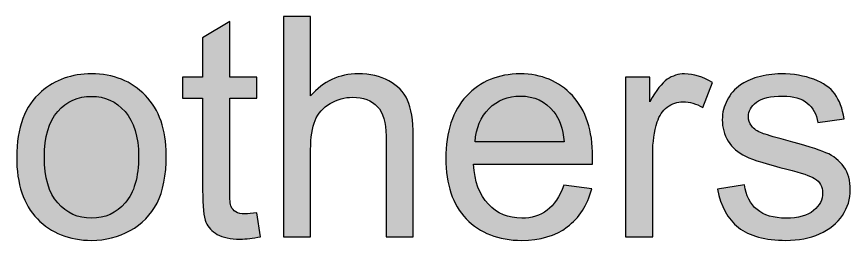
# Model space of a CAD drawing. Header units: inches. Extents: x -12.6 to 12.6, y -17.1 to 17.1.
# Drawn here: x 8.066 to 12.607, y -10.749 to -9.531 of the extents above; entities that cross this region are included whole.
import ezdxf

# ---------------------------------------------------------------- set-up
doc = ezdxf.new("R2010")
doc.units = ezdxf.units.IN
doc.header["$MEASUREMENT"] = 0
doc.layers.add('Layer 1', color=7, linetype='Continuous')

msp = doc.modelspace()

# ---------------------------------------------------------------- hatches: boundary and pattern name
at = {"layer": 'Layer 1', "true_color": 0x000000}
h = msp.add_hatch(color=18, dxfattribs=at)
edge = h.paths.add_edge_path()
edge.add_spline(control_points=[(9.5199, -10.7308), (9.5199, -10.7308), (9.5199, -9.5306), (9.5199, -9.5306), (9.5199, -9.5306), (9.6674, -9.5306), (9.6674, -9.5306), (9.6674, -9.5306), (9.6674, -9.9625), (9.6674, -9.9625), (9.7358, -9.8823), (9.8222, -9.8424), (9.9266, -9.8424), (9.9906, -9.8424), (10.0462, -9.855), (10.0937, -9.8804), (10.1409, -9.9058), (10.1747, -9.9407), (10.1951, -9.9854), (10.2155, -10.0301), (10.2256, -10.0952), (10.2256, -10.1802), (10.2256, -10.1802), (10.2256, -10.7308), (10.2256, -10.7308), (10.2256, -10.7308), (10.0781, -10.7308), (10.0781, -10.7308), (10.0781, -10.7308), (10.0781, -10.1807), (10.0781, -10.1807), (10.0781, -10.1073), (10.0621, -10.0536), (10.0306, -10.0201), (9.9987, -9.9866), (9.954, -9.9698), (9.8959, -9.9698), (9.8526, -9.9698), (9.8118, -9.981), (9.7735, -10.0036), (9.7353, -10.0262), (9.7082, -10.057), (9.6917, -10.0958), (9.6755, -10.1344), (9.6674, -10.1877), (9.6674, -10.2559), (9.6674, -10.2559), (9.6674, -10.7308), (9.6674, -10.7308), (9.6674, -10.7308), (9.5199, -10.7308), (9.5199, -10.7308)], knot_values=[0, 0, 0, 0, 0.058824, 0.058824, 0.058824, 0.117647, 0.117647, 0.117647, 0.176471, 0.176471, 0.176471, 0.235294, 0.235294, 0.235294, 0.294118, 0.294118, 0.294118, 0.352941, 0.352941, 0.352941, 0.411765, 0.411765, 0.411765, 0.470588, 0.470588, 0.470588, 0.529412, 0.529412, 0.529412, 0.588235, 0.588235, 0.588235, 0.647059, 0.647059, 0.647059, 0.705882, 0.705882, 0.705882, 0.764706, 0.764706, 0.764706, 0.823529, 0.823529, 0.823529, 0.882353, 0.882353, 0.882353, 0.941176, 0.941176, 0.941176, 1, 1, 1, 1], degree=3, periodic=1)
h = msp.add_hatch(color=18, dxfattribs=at)
edge = h.paths.add_edge_path()
edge.add_spline(control_points=[(9.3743, -10.5993), (9.3743, -10.5993), (9.3944, -10.7294), (9.3944, -10.7294), (9.3531, -10.7381), (9.3159, -10.7426), (9.2835, -10.7426), (9.2301, -10.7426), (9.1888, -10.7342), (9.1592, -10.7172), (9.1298, -10.7001), (9.1092, -10.678), (9.0971, -10.6504), (9.0851, -10.6227), (9.0793, -10.5646), (9.0793, -10.476), (9.0793, -10.476), (9.0793, -9.9748), (9.0793, -9.9748), (9.0793, -9.9748), (8.9703, -9.9748), (8.9703, -9.9748), (8.9703, -9.9748), (8.9703, -9.8608), (8.9703, -9.8608), (8.9703, -9.8608), (9.0793, -9.8608), (9.0793, -9.8608), (9.0793, -9.8608), (9.0793, -9.6457), (9.0793, -9.6457), (9.0793, -9.6457), (9.2268, -9.5571), (9.2268, -9.5571), (9.2268, -9.5571), (9.2268, -9.8608), (9.2268, -9.8608), (9.2268, -9.8608), (9.3743, -9.8608), (9.3743, -9.8608), (9.3743, -9.8608), (9.3743, -9.9748), (9.3743, -9.9748), (9.3743, -9.9748), (9.2268, -9.9748), (9.2268, -9.9748), (9.2268, -9.9748), (9.2268, -10.4844), (9.2268, -10.4844), (9.2268, -10.5266), (9.2293, -10.5537), (9.2346, -10.5657), (9.2396, -10.5777), (9.248, -10.5872), (9.2598, -10.5945), (9.2715, -10.6015), (9.2883, -10.6051), (9.31, -10.6051), (9.3262, -10.6051), (9.3478, -10.6032), (9.3743, -10.5993)], knot_values=[0, 0, 0, 0, 0.05, 0.05, 0.05, 0.1, 0.1, 0.1, 0.15, 0.15, 0.15, 0.2, 0.2, 0.2, 0.25, 0.25, 0.25, 0.3, 0.3, 0.3, 0.35, 0.35, 0.35, 0.4, 0.4, 0.4, 0.45, 0.45, 0.45, 0.5, 0.5, 0.5, 0.55, 0.55, 0.55, 0.6, 0.6, 0.6, 0.65, 0.65, 0.65, 0.7, 0.7, 0.7, 0.75, 0.75, 0.75, 0.8, 0.8, 0.8, 0.85, 0.85, 0.85, 0.9, 0.9, 0.9, 0.95, 0.95, 0.95, 1, 1, 1, 1], degree=3, periodic=1)
h = msp.add_hatch(color=18, dxfattribs=at)
edge = h.paths.add_edge_path()
edge.add_spline(control_points=[(8.0665, -10.2958), (8.0665, -10.1352), (8.1112, -10.0162), (8.2009, -9.9388), (8.2755, -9.8745), (8.3668, -9.8424), (8.4744, -9.8424), (8.5937, -9.8424), (8.6915, -9.8815), (8.7675, -9.9597), (8.8432, -10.0377), (8.8812, -10.1458), (8.8812, -10.2835), (8.8812, -10.3953), (8.8644, -10.483), (8.8309, -10.547), (8.7974, -10.611), (8.7485, -10.6607), (8.6842, -10.6962), (8.6202, -10.7317), (8.5501, -10.7493), (8.4744, -10.7493), (8.3526, -10.7493), (8.2542, -10.7104), (8.1791, -10.6325), (8.1039, -10.5546), (8.0665, -10.4422), (8.0665, -10.2958)], knot_values=[0, 0, 0, 0, 0.111111, 0.111111, 0.111111, 0.222222, 0.222222, 0.222222, 0.333333, 0.333333, 0.333333, 0.444444, 0.444444, 0.444444, 0.555556, 0.555556, 0.555556, 0.666667, 0.666667, 0.666667, 0.777778, 0.777778, 0.777778, 0.888889, 0.888889, 0.888889, 1, 1, 1, 1], degree=3, periodic=1)
h = msp.add_hatch(color=18, dxfattribs=at)
edge = h.paths.add_edge_path()
edge.add_spline(control_points=[(11.0456, -10.4492), (11.0456, -10.4492), (11.1981, -10.4693), (11.1981, -10.4693), (11.1744, -10.5579), (11.13, -10.6269), (11.0651, -10.6758), (11.0003, -10.7247), (10.9176, -10.7493), (10.8168, -10.7493), (10.6899, -10.7493), (10.5894, -10.7102), (10.515, -10.6319), (10.4407, -10.554), (10.4036, -10.4442), (10.4036, -10.3031), (10.4036, -10.1573), (10.441, -10.0438), (10.5162, -9.9634), (10.5913, -9.8826), (10.6888, -9.8424), (10.8087, -9.8424), (10.9246, -9.8424), (11.0193, -9.8818), (11.0928, -9.9609), (11.1663, -10.0399), (11.2032, -10.1511), (11.2032, -10.2944), (11.2032, -10.3031), (11.2029, -10.3162), (11.2023, -10.3336), (11.2023, -10.3336), (10.5544, -10.3336), (10.5544, -10.3336), (10.56, -10.4288), (10.5868, -10.502), (10.6354, -10.5526), (10.6838, -10.6032), (10.7444, -10.6286), (10.8168, -10.6286), (10.8707, -10.6286), (10.9168, -10.6143), (10.9548, -10.5858), (10.9931, -10.5573), (11.0232, -10.5118), (11.0456, -10.4492)], knot_values=[0, 0, 0, 0, 0.066667, 0.066667, 0.066667, 0.133333, 0.133333, 0.133333, 0.2, 0.2, 0.2, 0.266667, 0.266667, 0.266667, 0.333333, 0.333333, 0.333333, 0.4, 0.4, 0.4, 0.466667, 0.466667, 0.466667, 0.533333, 0.533333, 0.533333, 0.6, 0.6, 0.6, 0.666667, 0.666667, 0.666667, 0.733333, 0.733333, 0.733333, 0.8, 0.8, 0.8, 0.866667, 0.866667, 0.866667, 0.933333, 0.933333, 0.933333, 1, 1, 1, 1], degree=3, periodic=1)
h = msp.add_hatch(color=18, dxfattribs=at)
edge = h.paths.add_edge_path()
edge.add_spline(control_points=[(11.3828, -10.7308), (11.3828, -10.7308), (11.3828, -9.8608), (11.3828, -9.8608), (11.3828, -9.8608), (11.5152, -9.8608), (11.5152, -9.8608), (11.5152, -9.8608), (11.5152, -9.9941), (11.5152, -9.9941), (11.549, -9.9324), (11.5803, -9.8916), (11.6091, -9.872), (11.6379, -9.8522), (11.6695, -9.8424), (11.7038, -9.8424), (11.7536, -9.8424), (11.8041, -9.858), (11.8555, -9.8891), (11.8555, -9.8891), (11.803, -10.0251), (11.803, -10.0251), (11.7672, -10.005), (11.7315, -9.9949), (11.6957, -9.9949), (11.6636, -9.9949), (11.6348, -10.0047), (11.6094, -10.024), (11.584, -10.0433), (11.5658, -10.0701), (11.5549, -10.1045), (11.5384, -10.1567), (11.5303, -10.214), (11.5303, -10.2763), (11.5303, -10.2763), (11.5303, -10.7308), (11.5303, -10.7308), (11.5303, -10.7308), (11.3828, -10.7308), (11.3828, -10.7308)], knot_values=[0, 0, 0, 0, 0.076923, 0.076923, 0.076923, 0.153846, 0.153846, 0.153846, 0.230769, 0.230769, 0.230769, 0.307692, 0.307692, 0.307692, 0.384615, 0.384615, 0.384615, 0.461538, 0.461538, 0.461538, 0.538462, 0.538462, 0.538462, 0.615385, 0.615385, 0.615385, 0.692308, 0.692308, 0.692308, 0.769231, 0.769231, 0.769231, 0.846154, 0.846154, 0.846154, 0.923077, 0.923077, 0.923077, 1, 1, 1, 1], degree=3, periodic=1)
h = msp.add_hatch(color=18, dxfattribs=at)
edge = h.paths.add_edge_path()
edge.add_spline(control_points=[(11.884, -10.471), (11.884, -10.471), (12.0299, -10.4475), (12.0299, -10.4475), (12.038, -10.5059), (12.0609, -10.5506), (12.0983, -10.5819), (12.1358, -10.6129), (12.1883, -10.6286), (12.2553, -10.6286), (12.3232, -10.6286), (12.3735, -10.6149), (12.4065, -10.5872), (12.4392, -10.5599), (12.4556, -10.5274), (12.4556, -10.4903), (12.4556, -10.457), (12.4408, -10.4308), (12.4115, -10.4118), (12.3908, -10.3987), (12.3405, -10.3822), (12.2606, -10.3618), (12.1528, -10.3347), (12.0782, -10.3112), (12.0363, -10.2914), (11.9947, -10.2713), (11.9631, -10.2439), (11.9416, -10.2087), (11.9201, -10.1737), (11.9092, -10.1349), (11.9092, -10.0924), (11.9092, -10.0536), (11.9181, -10.0179), (11.9357, -9.9849), (11.9536, -9.9519), (11.9776, -9.9245), (12.0081, -9.9027), (12.031, -9.886), (12.0623, -9.8717), (12.1017, -9.86), (12.1413, -9.8483), (12.1835, -9.8424), (12.2288, -9.8424), (12.297, -9.8424), (12.3567, -9.8522), (12.4082, -9.872), (12.4598, -9.8916), (12.4978, -9.9184), (12.5224, -9.9519), (12.5467, -9.9857), (12.5638, -10.0307), (12.573, -10.0871), (12.573, -10.0871), (12.4288, -10.1073), (12.4288, -10.1073), (12.4224, -10.062), (12.4034, -10.0265), (12.3721, -10.0011), (12.3408, -9.9757), (12.2967, -9.9631), (12.2394, -9.9631), (12.1721, -9.9631), (12.1237, -9.9743), (12.095, -9.9966), (12.0662, -10.019), (12.0517, -10.0452), (12.0517, -10.0751), (12.0517, -10.0941), (12.0575, -10.1114), (12.0695, -10.1268), (12.0816, -10.1425), (12.1003, -10.1556), (12.126, -10.1659), (12.1408, -10.1715), (12.1838, -10.1841), (12.2559, -10.2036), (12.3598, -10.2313), (12.4325, -10.2542), (12.4738, -10.2718), (12.5152, -10.2894), (12.5476, -10.3154), (12.571, -10.3489), (12.5948, -10.3827), (12.6065, -10.4246), (12.6065, -10.4749), (12.6065, -10.5238), (12.5923, -10.5699), (12.5635, -10.6132), (12.5347, -10.6565), (12.4934, -10.6901), (12.4394, -10.7138), (12.3852, -10.7375), (12.3241, -10.7493), (12.2559, -10.7493), (12.143, -10.7493), (12.0567, -10.7258), (11.9975, -10.6792), (11.9382, -10.6322), (11.9005, -10.5629), (11.884, -10.471)], knot_values=[0, 0, 0, 0, 0.030303, 0.030303, 0.030303, 0.060606, 0.060606, 0.060606, 0.090909, 0.090909, 0.090909, 0.121212, 0.121212, 0.121212, 0.151515, 0.151515, 0.151515, 0.181818, 0.181818, 0.181818, 0.212121, 0.212121, 0.212121, 0.242424, 0.242424, 0.242424, 0.272727, 0.272727, 0.272727, 0.30303, 0.30303, 0.30303, 0.333333, 0.333333, 0.333333, 0.363636, 0.363636, 0.363636, 0.393939, 0.393939, 0.393939, 0.424242, 0.424242, 0.424242, 0.454545, 0.454545, 0.454545, 0.484848, 0.484848, 0.484848, 0.515152, 0.515152, 0.515152, 0.545455, 0.545455, 0.545455, 0.575758, 0.575758, 0.575758, 0.606061, 0.606061, 0.606061, 0.636364, 0.636364, 0.636364, 0.666667, 0.666667, 0.666667, 0.69697, 0.69697, 0.69697, 0.727273, 0.727273, 0.727273, 0.757576, 0.757576, 0.757576, 0.787879, 0.787879, 0.787879, 0.818182, 0.818182, 0.818182, 0.848485, 0.848485, 0.848485, 0.878788, 0.878788, 0.878788, 0.909091, 0.909091, 0.909091, 0.939394, 0.939394, 0.939394, 0.969697, 0.969697, 0.969697, 1, 1, 1, 1], degree=3, periodic=1)
h = msp.add_hatch(color=18, dxfattribs=at)
edge = h.paths.add_edge_path()
edge.add_spline(control_points=[(8.2174, -10.2961), (8.2174, -10.4073), (8.2417, -10.4906), (8.2903, -10.5456), (8.3392, -10.6009), (8.4004, -10.6286), (8.4744, -10.6286), (8.5476, -10.6286), (8.6085, -10.6009), (8.6574, -10.5453), (8.706, -10.4897), (8.7303, -10.4051), (8.7303, -10.2914), (8.7303, -10.1841), (8.7057, -10.1028), (8.6568, -10.0477), (8.6079, -9.9924), (8.547, -9.9648), (8.4744, -9.9648), (8.4004, -9.9648), (8.3392, -9.9921), (8.2903, -10.0472), (8.2417, -10.1022), (8.2174, -10.1852), (8.2174, -10.2961)], knot_values=[0, 0, 0, 0, 0.125, 0.125, 0.125, 0.25, 0.25, 0.25, 0.375, 0.375, 0.375, 0.5, 0.5, 0.5, 0.625, 0.625, 0.625, 0.75, 0.75, 0.75, 0.875, 0.875, 0.875, 1, 1, 1, 1], degree=3, periodic=1)
h = msp.add_hatch(color=18, dxfattribs=at)
edge = h.paths.add_edge_path()
edge.add_spline(control_points=[(10.5628, -10.2129), (10.5628, -10.2129), (11.0473, -10.2129), (11.0473, -10.2129), (11.0408, -10.1397), (11.0221, -10.0849), (10.9917, -10.0483), (10.945, -9.9916), (10.8841, -9.9631), (10.8095, -9.9631), (10.7419, -9.9631), (10.6852, -9.9857), (10.6391, -10.031), (10.5933, -10.0762), (10.5678, -10.1369), (10.5628, -10.2129)], knot_values=[0, 0, 0, 0, 0.2, 0.2, 0.2, 0.4, 0.4, 0.4, 0.6, 0.6, 0.6, 0.8, 0.8, 0.8, 1, 1, 1, 1], degree=3, periodic=1)

# ---------------------------------------------------------------- linework, layer by layer
at = {"layer": 'Layer 1'}
for points, knots in [([(9.5199, -10.7308), (9.5199, -10.7308), (9.5199, -9.5306), (9.5199, -9.5306), (9.5199, -9.5306), (9.6674, -9.5306), (9.6674, -9.5306), (9.6674, -9.5306), (9.6674, -9.9625), (9.6674, -9.9625), (9.7358, -9.8823), (9.8222, -9.8424), (9.9266, -9.8424), (9.9906, -9.8424), (10.0462, -9.855), (10.0937, -9.8804), (10.1409, -9.9058), (10.1747, -9.9407), (10.1951, -9.9854), (10.2155, -10.0301), (10.2256, -10.0952), (10.2256, -10.1802), (10.2256, -10.1802), (10.2256, -10.7308), (10.2256, -10.7308), (10.2256, -10.7308), (10.0781, -10.7308), (10.0781, -10.7308), (10.0781, -10.7308), (10.0781, -10.1807), (10.0781, -10.1807), (10.0781, -10.1073), (10.0621, -10.0536), (10.0306, -10.0201), (9.9987, -9.9866), (9.954, -9.9698), (9.8959, -9.9698), (9.8526, -9.9698), (9.8118, -9.981), (9.7735, -10.0036), (9.7353, -10.0262), (9.7082, -10.057), (9.6917, -10.0958), (9.6755, -10.1344), (9.6674, -10.1877), (9.6674, -10.2559), (9.6674, -10.2559), (9.6674, -10.7308), (9.6674, -10.7308), (9.6674, -10.7308), (9.5199, -10.7308), (9.5199, -10.7308)], [0, 0, 0, 0, 0.058824, 0.058824, 0.058824, 0.117647, 0.117647, 0.117647, 0.176471, 0.176471, 0.176471, 0.235294, 0.235294, 0.235294, 0.294118, 0.294118, 0.294118, 0.352941, 0.352941, 0.352941, 0.411765, 0.411765, 0.411765, 0.470588, 0.470588, 0.470588, 0.529412, 0.529412, 0.529412, 0.588235, 0.588235, 0.588235, 0.647059, 0.647059, 0.647059, 0.705882, 0.705882, 0.705882, 0.764706, 0.764706, 0.764706, 0.823529, 0.823529, 0.823529, 0.882353, 0.882353, 0.882353, 0.941176, 0.941176, 0.941176, 1, 1, 1, 1]), ([(9.3743, -10.5993), (9.3743, -10.5993), (9.3944, -10.7294), (9.3944, -10.7294), (9.3531, -10.7381), (9.3159, -10.7426), (9.2835, -10.7426), (9.2301, -10.7426), (9.1888, -10.7342), (9.1592, -10.7172), (9.1298, -10.7001), (9.1092, -10.678), (9.0971, -10.6504), (9.0851, -10.6227), (9.0793, -10.5646), (9.0793, -10.476), (9.0793, -10.476), (9.0793, -9.9748), (9.0793, -9.9748), (9.0793, -9.9748), (8.9703, -9.9748), (8.9703, -9.9748), (8.9703, -9.9748), (8.9703, -9.8608), (8.9703, -9.8608), (8.9703, -9.8608), (9.0793, -9.8608), (9.0793, -9.8608), (9.0793, -9.8608), (9.0793, -9.6457), (9.0793, -9.6457), (9.0793, -9.6457), (9.2268, -9.5571), (9.2268, -9.5571), (9.2268, -9.5571), (9.2268, -9.8608), (9.2268, -9.8608), (9.2268, -9.8608), (9.3743, -9.8608), (9.3743, -9.8608), (9.3743, -9.8608), (9.3743, -9.9748), (9.3743, -9.9748), (9.3743, -9.9748), (9.2268, -9.9748), (9.2268, -9.9748), (9.2268, -9.9748), (9.2268, -10.4844), (9.2268, -10.4844), (9.2268, -10.5266), (9.2293, -10.5537), (9.2346, -10.5657), (9.2396, -10.5777), (9.248, -10.5872), (9.2598, -10.5945), (9.2715, -10.6015), (9.2883, -10.6051), (9.31, -10.6051), (9.3262, -10.6051), (9.3478, -10.6032), (9.3743, -10.5993)], [0, 0, 0, 0, 0.05, 0.05, 0.05, 0.1, 0.1, 0.1, 0.15, 0.15, 0.15, 0.2, 0.2, 0.2, 0.25, 0.25, 0.25, 0.3, 0.3, 0.3, 0.35, 0.35, 0.35, 0.4, 0.4, 0.4, 0.45, 0.45, 0.45, 0.5, 0.5, 0.5, 0.55, 0.55, 0.55, 0.6, 0.6, 0.6, 0.65, 0.65, 0.65, 0.7, 0.7, 0.7, 0.75, 0.75, 0.75, 0.8, 0.8, 0.8, 0.85, 0.85, 0.85, 0.9, 0.9, 0.9, 0.95, 0.95, 0.95, 1, 1, 1, 1]), ([(8.0665, -10.2958), (8.0665, -10.1352), (8.1112, -10.0162), (8.2009, -9.9388), (8.2755, -9.8745), (8.3668, -9.8424), (8.4744, -9.8424), (8.5937, -9.8424), (8.6915, -9.8815), (8.7675, -9.9597), (8.8432, -10.0377), (8.8812, -10.1458), (8.8812, -10.2835), (8.8812, -10.3953), (8.8644, -10.483), (8.8309, -10.547), (8.7974, -10.611), (8.7485, -10.6607), (8.6842, -10.6962), (8.6202, -10.7317), (8.5501, -10.7493), (8.4744, -10.7493), (8.3526, -10.7493), (8.2542, -10.7104), (8.1791, -10.6325), (8.1039, -10.5546), (8.0665, -10.4422), (8.0665, -10.2958)], [0, 0, 0, 0, 0.111111, 0.111111, 0.111111, 0.222222, 0.222222, 0.222222, 0.333333, 0.333333, 0.333333, 0.444444, 0.444444, 0.444444, 0.555556, 0.555556, 0.555556, 0.666667, 0.666667, 0.666667, 0.777778, 0.777778, 0.777778, 0.888889, 0.888889, 0.888889, 1, 1, 1, 1]), ([(11.0456, -10.4492), (11.0456, -10.4492), (11.1981, -10.4693), (11.1981, -10.4693), (11.1744, -10.5579), (11.13, -10.6269), (11.0651, -10.6758), (11.0003, -10.7247), (10.9176, -10.7493), (10.8168, -10.7493), (10.6899, -10.7493), (10.5894, -10.7102), (10.515, -10.6319), (10.4407, -10.554), (10.4036, -10.4442), (10.4036, -10.3031), (10.4036, -10.1573), (10.441, -10.0438), (10.5162, -9.9634), (10.5913, -9.8826), (10.6888, -9.8424), (10.8087, -9.8424), (10.9246, -9.8424), (11.0193, -9.8818), (11.0928, -9.9609), (11.1663, -10.0399), (11.2032, -10.1511), (11.2032, -10.2944), (11.2032, -10.3031), (11.2029, -10.3162), (11.2023, -10.3336), (11.2023, -10.3336), (10.5544, -10.3336), (10.5544, -10.3336), (10.56, -10.4288), (10.5868, -10.502), (10.6354, -10.5526), (10.6838, -10.6032), (10.7444, -10.6286), (10.8168, -10.6286), (10.8707, -10.6286), (10.9168, -10.6143), (10.9548, -10.5858), (10.9931, -10.5573), (11.0232, -10.5118), (11.0456, -10.4492)], [0, 0, 0, 0, 0.066667, 0.066667, 0.066667, 0.133333, 0.133333, 0.133333, 0.2, 0.2, 0.2, 0.266667, 0.266667, 0.266667, 0.333333, 0.333333, 0.333333, 0.4, 0.4, 0.4, 0.466667, 0.466667, 0.466667, 0.533333, 0.533333, 0.533333, 0.6, 0.6, 0.6, 0.666667, 0.666667, 0.666667, 0.733333, 0.733333, 0.733333, 0.8, 0.8, 0.8, 0.866667, 0.866667, 0.866667, 0.933333, 0.933333, 0.933333, 1, 1, 1, 1]), ([(11.3828, -10.7308), (11.3828, -10.7308), (11.3828, -9.8608), (11.3828, -9.8608), (11.3828, -9.8608), (11.5152, -9.8608), (11.5152, -9.8608), (11.5152, -9.8608), (11.5152, -9.9941), (11.5152, -9.9941), (11.549, -9.9324), (11.5803, -9.8916), (11.6091, -9.872), (11.6379, -9.8522), (11.6695, -9.8424), (11.7038, -9.8424), (11.7536, -9.8424), (11.8041, -9.858), (11.8555, -9.8891), (11.8555, -9.8891), (11.803, -10.0251), (11.803, -10.0251), (11.7672, -10.005), (11.7315, -9.9949), (11.6957, -9.9949), (11.6636, -9.9949), (11.6348, -10.0047), (11.6094, -10.024), (11.584, -10.0433), (11.5658, -10.0701), (11.5549, -10.1045), (11.5384, -10.1567), (11.5303, -10.214), (11.5303, -10.2763), (11.5303, -10.2763), (11.5303, -10.7308), (11.5303, -10.7308), (11.5303, -10.7308), (11.3828, -10.7308), (11.3828, -10.7308)], [0, 0, 0, 0, 0.076923, 0.076923, 0.076923, 0.153846, 0.153846, 0.153846, 0.230769, 0.230769, 0.230769, 0.307692, 0.307692, 0.307692, 0.384615, 0.384615, 0.384615, 0.461538, 0.461538, 0.461538, 0.538462, 0.538462, 0.538462, 0.615385, 0.615385, 0.615385, 0.692308, 0.692308, 0.692308, 0.769231, 0.769231, 0.769231, 0.846154, 0.846154, 0.846154, 0.923077, 0.923077, 0.923077, 1, 1, 1, 1]), ([(11.884, -10.471), (11.884, -10.471), (12.0299, -10.4475), (12.0299, -10.4475), (12.038, -10.5059), (12.0609, -10.5506), (12.0983, -10.5819), (12.1358, -10.6129), (12.1883, -10.6286), (12.2553, -10.6286), (12.3232, -10.6286), (12.3735, -10.6149), (12.4065, -10.5872), (12.4392, -10.5599), (12.4556, -10.5274), (12.4556, -10.4903), (12.4556, -10.457), (12.4408, -10.4308), (12.4115, -10.4118), (12.3908, -10.3987), (12.3405, -10.3822), (12.2606, -10.3618), (12.1528, -10.3347), (12.0782, -10.3112), (12.0363, -10.2914), (11.9947, -10.2713), (11.9631, -10.2439), (11.9416, -10.2087), (11.9201, -10.1737), (11.9092, -10.1349), (11.9092, -10.0924), (11.9092, -10.0536), (11.9181, -10.0179), (11.9357, -9.9849), (11.9536, -9.9519), (11.9776, -9.9245), (12.0081, -9.9027), (12.031, -9.886), (12.0623, -9.8717), (12.1017, -9.86), (12.1413, -9.8483), (12.1835, -9.8424), (12.2288, -9.8424), (12.297, -9.8424), (12.3567, -9.8522), (12.4082, -9.872), (12.4598, -9.8916), (12.4978, -9.9184), (12.5224, -9.9519), (12.5467, -9.9857), (12.5638, -10.0307), (12.573, -10.0871), (12.573, -10.0871), (12.4288, -10.1073), (12.4288, -10.1073), (12.4224, -10.062), (12.4034, -10.0265), (12.3721, -10.0011), (12.3408, -9.9757), (12.2967, -9.9631), (12.2394, -9.9631), (12.1721, -9.9631), (12.1237, -9.9743), (12.095, -9.9966), (12.0662, -10.019), (12.0517, -10.0452), (12.0517, -10.0751), (12.0517, -10.0941), (12.0575, -10.1114), (12.0695, -10.1268), (12.0816, -10.1425), (12.1003, -10.1556), (12.126, -10.1659), (12.1408, -10.1715), (12.1838, -10.1841), (12.2559, -10.2036), (12.3598, -10.2313), (12.4325, -10.2542), (12.4738, -10.2718), (12.5152, -10.2894), (12.5476, -10.3154), (12.571, -10.3489), (12.5948, -10.3827), (12.6065, -10.4246), (12.6065, -10.4749), (12.6065, -10.5238), (12.5923, -10.5699), (12.5635, -10.6132), (12.5347, -10.6565), (12.4934, -10.6901), (12.4394, -10.7138), (12.3852, -10.7375), (12.3241, -10.7493), (12.2559, -10.7493), (12.143, -10.7493), (12.0567, -10.7258), (11.9975, -10.6792), (11.9382, -10.6322), (11.9005, -10.5629), (11.884, -10.471)], [0, 0, 0, 0, 0.030303, 0.030303, 0.030303, 0.060606, 0.060606, 0.060606, 0.090909, 0.090909, 0.090909, 0.121212, 0.121212, 0.121212, 0.151515, 0.151515, 0.151515, 0.181818, 0.181818, 0.181818, 0.212121, 0.212121, 0.212121, 0.242424, 0.242424, 0.242424, 0.272727, 0.272727, 0.272727, 0.30303, 0.30303, 0.30303, 0.333333, 0.333333, 0.333333, 0.363636, 0.363636, 0.363636, 0.393939, 0.393939, 0.393939, 0.424242, 0.424242, 0.424242, 0.454545, 0.454545, 0.454545, 0.484848, 0.484848, 0.484848, 0.515152, 0.515152, 0.515152, 0.545455, 0.545455, 0.545455, 0.575758, 0.575758, 0.575758, 0.606061, 0.606061, 0.606061, 0.636364, 0.636364, 0.636364, 0.666667, 0.666667, 0.666667, 0.69697, 0.69697, 0.69697, 0.727273, 0.727273, 0.727273, 0.757576, 0.757576, 0.757576, 0.787879, 0.787879, 0.787879, 0.818182, 0.818182, 0.818182, 0.848485, 0.848485, 0.848485, 0.878788, 0.878788, 0.878788, 0.909091, 0.909091, 0.909091, 0.939394, 0.939394, 0.939394, 0.969697, 0.969697, 0.969697, 1, 1, 1, 1]), ([(8.2174, -10.2961), (8.2174, -10.4073), (8.2417, -10.4906), (8.2903, -10.5456), (8.3392, -10.6009), (8.4004, -10.6286), (8.4744, -10.6286), (8.5476, -10.6286), (8.6085, -10.6009), (8.6574, -10.5453), (8.706, -10.4897), (8.7303, -10.4051), (8.7303, -10.2914), (8.7303, -10.1841), (8.7057, -10.1028), (8.6568, -10.0477), (8.6079, -9.9924), (8.547, -9.9648), (8.4744, -9.9648), (8.4004, -9.9648), (8.3392, -9.9921), (8.2903, -10.0472), (8.2417, -10.1022), (8.2174, -10.1852), (8.2174, -10.2961)], [0, 0, 0, 0, 0.125, 0.125, 0.125, 0.25, 0.25, 0.25, 0.375, 0.375, 0.375, 0.5, 0.5, 0.5, 0.625, 0.625, 0.625, 0.75, 0.75, 0.75, 0.875, 0.875, 0.875, 1, 1, 1, 1]), ([(10.5628, -10.2129), (10.5628, -10.2129), (11.0473, -10.2129), (11.0473, -10.2129), (11.0408, -10.1397), (11.0221, -10.0849), (10.9917, -10.0483), (10.945, -9.9916), (10.8841, -9.9631), (10.8095, -9.9631), (10.7419, -9.9631), (10.6852, -9.9857), (10.6391, -10.031), (10.5933, -10.0762), (10.5678, -10.1369), (10.5628, -10.2129)], [0, 0, 0, 0, 0.2, 0.2, 0.2, 0.4, 0.4, 0.4, 0.6, 0.6, 0.6, 0.8, 0.8, 0.8, 1, 1, 1, 1])]:
    msp.add_open_spline(points, degree=3, knots=knots, dxfattribs=at)

doc.saveas('drawing.dxf')
